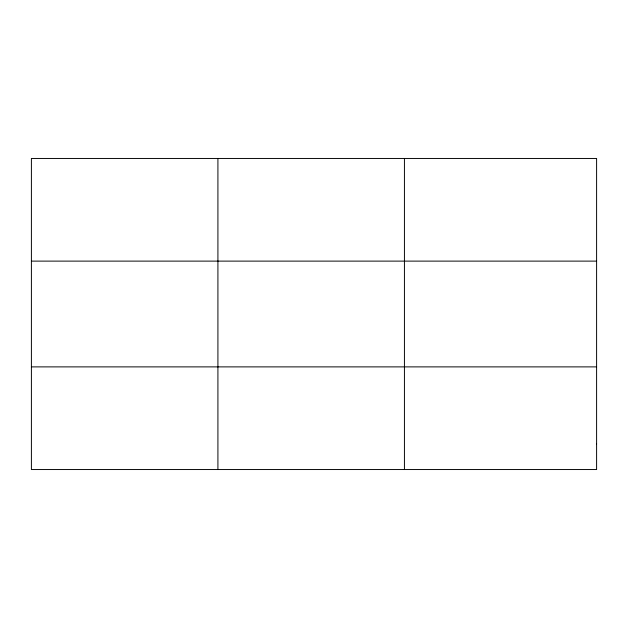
<?xml version="1.0" encoding="UTF-8"?>
<svg xmlns="http://www.w3.org/2000/svg" width="628" height="628" viewBox="0 0 628 628"><rect width="100%" height="100%" fill="white"/><g stroke="black" fill="none" stroke-linecap="round" stroke-linejoin="round"><path stroke-width="0.94" d="M217.916 158.46L217.916 469.54M404.432 158.46L404.432 469.54M31.4 261.115L596.6 261.115M31.4 366.885L596.6 366.885M596.6 443.878L596.6 469.54L31.4 469.54L31.4 158.46L596.6 158.46L596.6 443.878"/></g></svg>
